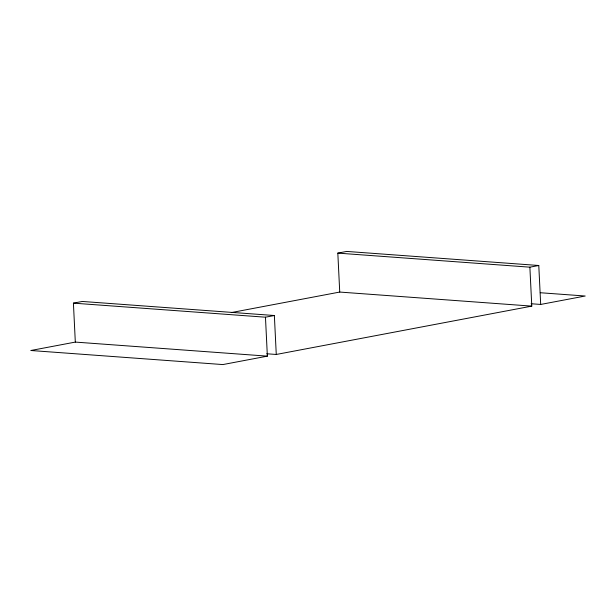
<?xml version="1.0" encoding="UTF-8"?>
<svg xmlns="http://www.w3.org/2000/svg" width="616" height="616" viewBox="0 0 616 616"><rect width="100%" height="100%" fill="white"/><g stroke="black" fill="none" stroke-linecap="round" stroke-linejoin="round"><path stroke-width="0.92" d="M274.366 315.515L265.465 317.202L267.367 356.148L222.853 364.572L30.8 350.504L75.314 342.088L73.412 303.141L82.313 301.455L274.366 315.515L276.268 354.462L266.713 353.769M231.3 312.574L339.732 292.061L337.822 253.114L346.723 251.428L538.784 265.496L540.686 304.443L531.131 303.742M337.822 253.114L529.875 267.175L538.784 265.496M276.268 354.462L531.785 306.121L529.875 267.175M540.686 304.443L585.2 296.019L540.294 292.731M339.732 292.061L531.785 306.121M73.412 303.141L265.465 317.202M75.314 342.088L267.367 356.148"/></g></svg>
